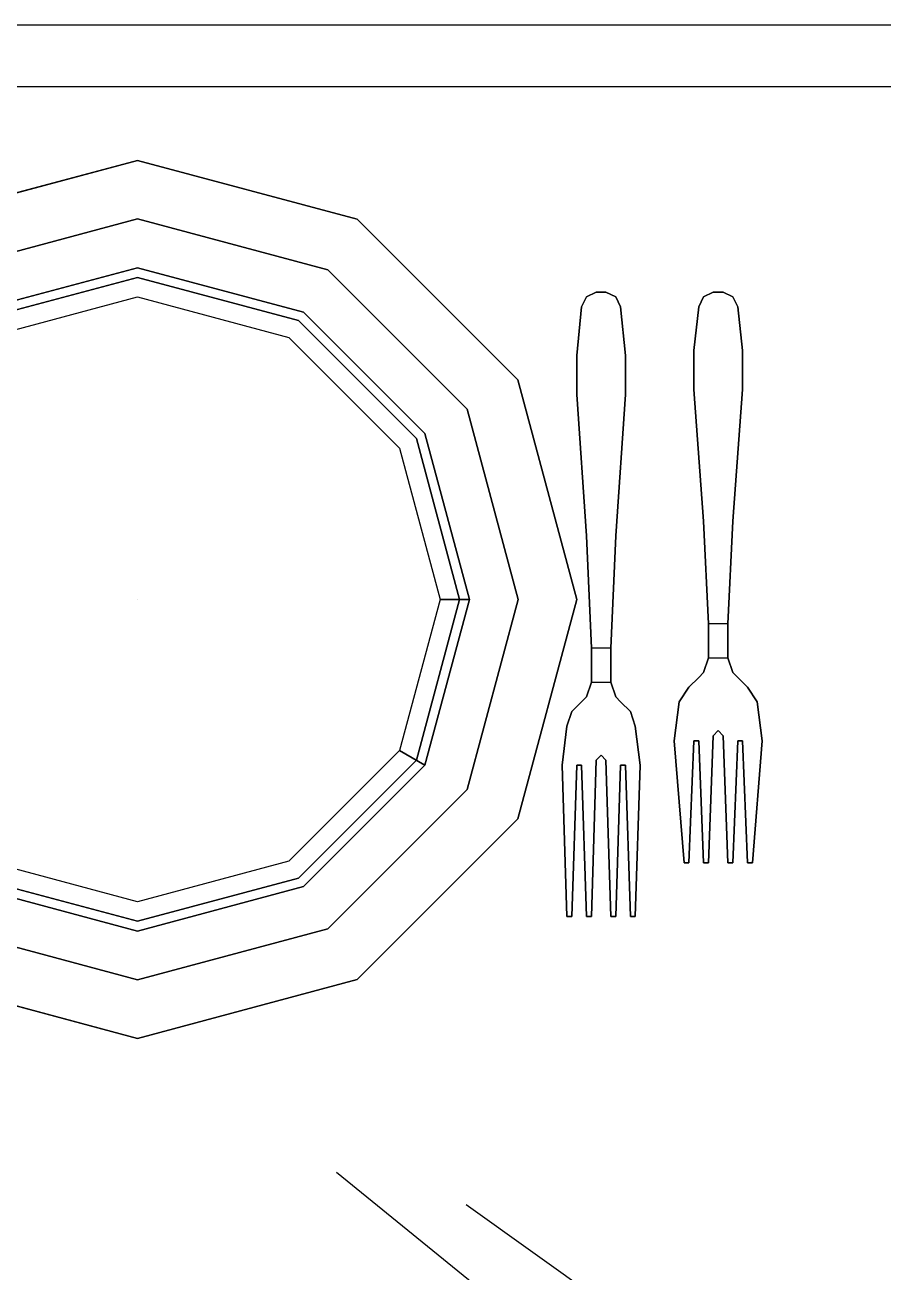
# Model space of a CAD drawing. Header units: inches. Extents: x 38074 to 101214, y 18833 to 57379.
# Drawn here: x 98857.2 to 99127.9, y 36639.1 to 37032.6 of the extents above; entities that cross this region are included whole.
import ezdxf

# ---------------------------------------------------------------- set-up
doc = ezdxf.new("R2010")
doc.units = ezdxf.units.IN

# ---------------------------------------------------------------- blocks, each defined once
blk = doc.blocks.new('A$C403C54AD')
for p, q in [((0.83575, 1.55195, -0.0006), (1.99923, 1.55195, -0.0006)), ((0.83575, 1.53256, -0.0006), (1.99923, 1.53256, -0.0006)), ((1.92199, 1.33837, -0.03581), (1.91891, 1.34298, -0.03534)), ((1.92199, 1.33837, -0.03888), (1.91891, 1.34298, -0.03842)), ((1.88351, 1.33067, -0.03581), (1.88197, 1.33529, -0.03534)), ((1.88351, 1.33067, -0.03888), (1.88197, 1.33529, -0.03842)), ((1.78922, 1.18993, 0.03663), (1.95298, 1.05694, 0.03663)), ((1.83016, 1.1797, 0.03663), (1.90181, 1.12855, 0.03663))]:
    blk.add_line(p, q)
at = {"linetype": 'ByBlock'}
for points, invisible_edges in [([(1.72651, 1.50922, -0.02349), (1.72651, 1.49075, -0.02349), (1.66648, 1.47466, -0.02349), (1.65725, 1.49066, -0.02349)], 5), ([(1.72651, 1.47535, -0.03734), (1.72651, 1.50922, -0.02811), (1.65725, 1.49066, -0.02811), (1.67418, 1.46133, -0.03734)], 5), ([(1.79578, 1.49066, -0.02349), (1.78654, 1.47466, -0.02349), (1.72651, 1.49075, -0.02349), (1.72651, 1.50922, -0.02349)], 5), ([(1.77884, 1.46133, -0.03734), (1.79578, 1.49066, -0.02811), (1.72651, 1.50922, -0.02811), (1.72651, 1.47535, -0.03734)], 5), ([(1.72651, 1.49075, -0.02349), (1.72651, 1.47228, -0.02965), (1.67572, 1.45867, -0.02965), (1.66648, 1.47466, -0.02349)], 5), ([(1.78654, 1.47466, -0.02349), (1.7773, 1.45867, -0.02965), (1.72651, 1.47228, -0.02965), (1.72651, 1.49075, -0.02349)], 5), ([(1.81715, 1.42302, -0.03734), (1.84648, 1.43995, -0.02811), (1.79578, 1.49066, -0.02811), (1.77884, 1.46133, -0.03734)], 5), ([(1.84648, 1.43995, -0.02349), (1.83048, 1.43072, -0.02349), (1.78654, 1.47466, -0.02349), (1.79578, 1.49066, -0.02349)], 5), ([(1.72651, 1.46612, -0.04658), (1.72651, 1.47535, -0.03734), (1.67418, 1.46133, -0.03734), (1.6788, 1.45333, -0.04658)], 5), ([(1.72651, 1.47228, -0.02965), (1.72651, 1.37069, -0.02965), (1.72651, 1.37069, -0.02965), (1.67572, 1.45867, -0.02965)], 5), ([(1.77423, 1.45333, -0.04658), (1.77884, 1.46133, -0.03734), (1.72651, 1.47535, -0.03734), (1.72651, 1.46612, -0.04658)], 5), ([(1.7773, 1.45867, -0.02965), (1.72651, 1.37069, -0.02965), (1.72651, 1.37069, -0.02965), (1.72651, 1.47228, -0.02965)], 5), ([(1.83048, 1.43072, -0.02349), (1.81449, 1.42148, -0.02965), (1.7773, 1.45867, -0.02965), (1.78654, 1.47466, -0.02349)], 5), ([(1.80916, 1.4184, -0.04658), (1.81715, 1.42302, -0.03734), (1.77884, 1.46133, -0.03734), (1.77423, 1.45333, -0.04658)], 5), ([(1.67572, 1.45867, -0.02965), (1.72651, 1.37069, -0.02965), (1.72651, 1.37069, -0.02965), (1.63853, 1.42148, -0.02965)], 5), ([(1.81449, 1.42148, -0.02965), (1.72651, 1.37069, -0.02965), (1.72651, 1.37069, -0.02965), (1.7773, 1.45867, -0.02965)], 5), ([(1.83118, 1.37069, -0.03734), (1.86504, 1.37069, -0.02811), (1.84648, 1.43995, -0.02811), (1.81715, 1.42302, -0.03734)], 5), ([(1.86504, 1.37069, -0.02349), (1.84657, 1.37069, -0.02349), (1.83048, 1.43072, -0.02349), (1.84648, 1.43995, -0.02349)], 5), ([(1.84657, 1.37069, -0.02349), (1.8281, 1.37069, -0.02965), (1.81449, 1.42148, -0.02965), (1.83048, 1.43072, -0.02349)], 5), ([(1.63853, 1.42148, -0.02965), (1.72651, 1.37069, -0.02965), (1.72651, 1.37069, -0.02965), (1.62492, 1.37069, -0.02965)], 5), ([(1.8281, 1.37069, -0.02965), (1.72651, 1.37069, -0.02965), (1.72651, 1.37069, -0.02965), (1.81449, 1.42148, -0.02965)], 5), ([(1.82194, 1.37069, -0.04658), (1.83118, 1.37069, -0.03734), (1.81715, 1.42302, -0.03734), (1.80916, 1.4184, -0.04658)], 4), ([(1.62492, 1.37069, -0.02965), (1.72651, 1.37069, -0.02965), (1.72651, 1.37069, -0.02965), (1.63853, 1.3199, -0.02965)], 5), ([(1.63853, 1.3199, -0.02965), (1.72651, 1.37069, -0.02965), (1.72651, 1.37069, -0.02965), (1.67572, 1.28271, -0.02965)], 5), ([(1.67572, 1.28271, -0.02965), (1.72651, 1.37069, -0.02965), (1.72651, 1.37069, -0.02965), (1.72651, 1.2691, -0.02965)], 5), ([(1.72651, 1.2691, -0.02965), (1.72651, 1.37069, -0.02965), (1.72651, 1.37069, -0.02965), (1.7773, 1.28271, -0.02965)], 5), ([(1.81449, 1.3199, -0.02965), (1.72651, 1.37069, -0.02965), (1.72651, 1.37069, -0.02965), (1.8281, 1.37069, -0.02965)], 5), ([(1.7773, 1.28271, -0.02965), (1.72651, 1.37069, -0.02965), (1.72651, 1.37069, -0.02965), (1.81449, 1.3199, -0.02965)], 5), ([(1.83048, 1.31066, -0.02349), (1.81449, 1.3199, -0.02965), (1.8281, 1.37069, -0.02965), (1.84657, 1.37069, -0.02349)], 5), ([(1.81715, 1.31836, -0.03734), (1.84648, 1.30143, -0.02811), (1.86504, 1.37069, -0.02811), (1.83118, 1.37069, -0.03734)], 5), ([(1.84648, 1.30143, -0.02349), (1.83048, 1.31066, -0.02349), (1.84657, 1.37069, -0.02349), (1.86504, 1.37069, -0.02349)], 5), ([(1.77423, 1.28804, -0.04658), (1.77884, 1.28005, -0.03734), (1.81715, 1.31836, -0.03734), (1.80916, 1.32297, -0.04658)], 1), ([(1.78654, 1.26672, -0.02349), (1.7773, 1.28271, -0.02965), (1.81449, 1.3199, -0.02965), (1.83048, 1.31066, -0.02349)], 5), ([(1.77884, 1.28005, -0.03734), (1.79578, 1.25072, -0.02811), (1.84648, 1.30143, -0.02811), (1.81715, 1.31836, -0.03734)], 5), ([(1.79578, 1.25072, -0.02349), (1.78654, 1.26672, -0.02349), (1.83048, 1.31066, -0.02349), (1.84648, 1.30143, -0.02349)], 5), ([(1.6788, 1.28804, -0.04658), (1.67418, 1.28005, -0.03734), (1.72651, 1.26602, -0.03734), (1.72651, 1.27526, -0.04658)], 5), ([(1.72651, 1.27526, -0.04658), (1.72651, 1.26602, -0.03734), (1.77884, 1.28005, -0.03734), (1.77423, 1.28804, -0.04658)], 5), ([(1.67418, 1.28005, -0.03734), (1.65725, 1.25072, -0.02811), (1.72651, 1.23216, -0.02811), (1.72651, 1.26602, -0.03734)], 5), ([(1.66648, 1.26672, -0.02349), (1.67572, 1.28271, -0.02965), (1.72651, 1.2691, -0.02965), (1.72651, 1.25063, -0.02349)], 5), ([(1.72651, 1.25063, -0.02349), (1.72651, 1.2691, -0.02965), (1.7773, 1.28271, -0.02965), (1.78654, 1.26672, -0.02349)], 5), ([(1.72651, 1.26602, -0.03734), (1.72651, 1.23216, -0.02811), (1.79578, 1.25072, -0.02811), (1.77884, 1.28005, -0.03734)], 5), ([(1.65725, 1.25072, -0.02349), (1.66648, 1.26672, -0.02349), (1.72651, 1.25063, -0.02349), (1.72651, 1.23216, -0.02349)], 5), ([(1.72651, 1.23216, -0.02349), (1.72651, 1.25063, -0.02349), (1.78654, 1.26672, -0.02349), (1.79578, 1.25072, -0.02349)], 5)]:
    blk.add_3dface(points, dxfattribs=dict(at, invisible_edges=invisible_edges))
for points in [[(1.72651, 1.50922, -0.02811), (1.72651, 1.50922, -0.02349), (1.65725, 1.49066, -0.02349), (1.65725, 1.49066, -0.02811)], [(1.79578, 1.49066, -0.02811), (1.79578, 1.49066, -0.02349), (1.72651, 1.50922, -0.02349), (1.72651, 1.50922, -0.02811)], [(1.84648, 1.43995, -0.02811), (1.84648, 1.43995, -0.02349), (1.79578, 1.49066, -0.02349), (1.79578, 1.49066, -0.02811)], [(1.86504, 1.37069, -0.02811), (1.86504, 1.37069, -0.02349), (1.84648, 1.43995, -0.02349), (1.84648, 1.43995, -0.02811)], [(1.80916, 1.32297, -0.04658), (1.81715, 1.31836, -0.03734), (1.83118, 1.37069, -0.03734), (1.82194, 1.37069, -0.04658)], [(1.84648, 1.30143, -0.02811), (1.84648, 1.30143, -0.02349), (1.86504, 1.37069, -0.02349), (1.86504, 1.37069, -0.02811)], [(1.79578, 1.25072, -0.02811), (1.79578, 1.25072, -0.02349), (1.84648, 1.30143, -0.02349), (1.84648, 1.30143, -0.02811)], [(1.65725, 1.25072, -0.02811), (1.65725, 1.25072, -0.02349), (1.72651, 1.23216, -0.02349), (1.72651, 1.23216, -0.02811)], [(1.72651, 1.23216, -0.02811), (1.72651, 1.23216, -0.02349), (1.79578, 1.25072, -0.02349), (1.79578, 1.25072, -0.02811)]]:
    blk.add_3dface(points, dxfattribs=at)
for points, invisible_edges in [([(1.86812, 1.46612, -0.03397), (1.87735, 1.46612, -0.03397), (1.87889, 1.46304, -0.03421), (1.86658, 1.46304, -0.03421)], 5), ([(1.86812, 1.46612, -0.0386), (1.87735, 1.46612, -0.0386), (1.87889, 1.46304, -0.03884), (1.86658, 1.46304, -0.03884)], 5), ([(1.87427, 1.46766, -0.03413), (1.8712, 1.46766, -0.03413), (1.86812, 1.46612, -0.03397), (1.87735, 1.46612, -0.03397)], 4), ([(1.87427, 1.46766, -0.03827), (1.8712, 1.46766, -0.03827), (1.86812, 1.46612, -0.0386), (1.87735, 1.46612, -0.0386)], 4), ([(1.90506, 1.46612, -0.03397), (1.91429, 1.46612, -0.03397), (1.91583, 1.46304, -0.03421), (1.90352, 1.46304, -0.03421)], 5), ([(1.90506, 1.46612, -0.0386), (1.91429, 1.46612, -0.0386), (1.91583, 1.46304, -0.03884), (1.90352, 1.46304, -0.03884)], 5), ([(1.91121, 1.46766, -0.03413), (1.90814, 1.46766, -0.03413), (1.90506, 1.46612, -0.03397), (1.91429, 1.46612, -0.03397)], 4), ([(1.91121, 1.46766, -0.03827), (1.90814, 1.46766, -0.03827), (1.90506, 1.46612, -0.0386), (1.91429, 1.46612, -0.0386)], 4), ([(1.87889, 1.46304, -0.03421), (1.86658, 1.46304, -0.03421), (1.86504, 1.44765, -0.03425), (1.88043, 1.44765, -0.03425)], 5), ([(1.87889, 1.46304, -0.03884), (1.86658, 1.46304, -0.03884), (1.86504, 1.44765, -0.03888), (1.88043, 1.44765, -0.03888)], 5), ([(1.91583, 1.46304, -0.03421), (1.90352, 1.46304, -0.03421), (1.90198, 1.44919, -0.03425), (1.91737, 1.44919, -0.03425)], 5), ([(1.91583, 1.46304, -0.03884), (1.90352, 1.46304, -0.03884), (1.90198, 1.44919, -0.03888), (1.91737, 1.44919, -0.03888)], 5), ([(1.90198, 1.44919, -0.03425), (1.91737, 1.44919, -0.03425), (1.91737, 1.43687, -0.03392), (1.90198, 1.43687, -0.03392)], 5), ([(1.90198, 1.44919, -0.03888), (1.91737, 1.44919, -0.03888), (1.91737, 1.43687, -0.03855), (1.90198, 1.43687, -0.03855)], 5), ([(1.86504, 1.44765, -0.03425), (1.88043, 1.44765, -0.03425), (1.88043, 1.43534, -0.03392), (1.86504, 1.43534, -0.03392)], 5), ([(1.86504, 1.44765, -0.03888), (1.88043, 1.44765, -0.03888), (1.88043, 1.43534, -0.03855), (1.86504, 1.43534, -0.03855)], 5), ([(1.91737, 1.43687, -0.03392), (1.90198, 1.43687, -0.03392), (1.90506, 1.39532, -0.03153), (1.91429, 1.39532, -0.03153)], 5), ([(1.91737, 1.43687, -0.03855), (1.90198, 1.43687, -0.03855), (1.90506, 1.39532, -0.03461), (1.91429, 1.39532, -0.03461)], 5), ([(1.90198, 1.43687, -0.03855), (1.90198, 1.43687, -0.03392), (1.90506, 1.39532, -0.03153), (1.90506, 1.39532, -0.03461)], 4), ([(1.91429, 1.39532, -0.03461), (1.91429, 1.39532, -0.03153), (1.91737, 1.43687, -0.03392), (1.91737, 1.43687, -0.03855)], 1), ([(1.88043, 1.43534, -0.03392), (1.86504, 1.43534, -0.03392), (1.86812, 1.3907, -0.03153), (1.87735, 1.3907, -0.03153)], 5), ([(1.88043, 1.43534, -0.03855), (1.86504, 1.43534, -0.03855), (1.86812, 1.3907, -0.03461), (1.87735, 1.3907, -0.03461)], 5), ([(1.86504, 1.43534, -0.03855), (1.86504, 1.43534, -0.03392), (1.86812, 1.3907, -0.03153), (1.86812, 1.3907, -0.03461)], 4), ([(1.87735, 1.3907, -0.03461), (1.87735, 1.3907, -0.03153), (1.88043, 1.43534, -0.03392), (1.88043, 1.43534, -0.03855)], 1), ([(1.90506, 1.39532, -0.03153), (1.91429, 1.39532, -0.03153), (1.91275, 1.36299, -0.02863), (1.9066, 1.36299, -0.02863)], 1), ([(1.90506, 1.39532, -0.03153), (1.90506, 1.39532, -0.03461), (1.9066, 1.36299, -0.03122), (1.9066, 1.36299, -0.02863)], 5), ([(1.90506, 1.39532, -0.03461), (1.91429, 1.39532, -0.03461), (1.91275, 1.36299, -0.03122), (1.9066, 1.36299, -0.03122)], 1), ([(1.91275, 1.36299, -0.02863), (1.91275, 1.36299, -0.03122), (1.91429, 1.39532, -0.03461), (1.91429, 1.39532, -0.03153)], 5), ([(1.86812, 1.3907, -0.03153), (1.87735, 1.3907, -0.03153), (1.87581, 1.3553, -0.02863), (1.86966, 1.3553, -0.02863)], 1), ([(1.86812, 1.3907, -0.03153), (1.86812, 1.3907, -0.03461), (1.86966, 1.3553, -0.03122), (1.86966, 1.3553, -0.02863)], 5), ([(1.86812, 1.3907, -0.03461), (1.87735, 1.3907, -0.03461), (1.87581, 1.3553, -0.03122), (1.86966, 1.3553, -0.03122)], 1), ([(1.87581, 1.3553, -0.02863), (1.87581, 1.3553, -0.03122), (1.87735, 1.3907, -0.03461), (1.87735, 1.3907, -0.03153)], 5), ([(1.9066, 1.36299, -0.03122), (1.9066, 1.36299, -0.02863), (1.9066, 1.35222, -0.03071), (1.9066, 1.35222, -0.0333)], 5), ([(1.91275, 1.35222, -0.0333), (1.91275, 1.35222, -0.03071), (1.91275, 1.36299, -0.02863), (1.91275, 1.36299, -0.03122)], 5), ([(1.86966, 1.3553, -0.03122), (1.86966, 1.3553, -0.02863), (1.86966, 1.34452, -0.03071), (1.86966, 1.34452, -0.0333)], 5), ([(1.87581, 1.34452, -0.0333), (1.87581, 1.34452, -0.03071), (1.87581, 1.3553, -0.02863), (1.87581, 1.3553, -0.03122)], 5), ([(1.9066, 1.35222, -0.03071), (1.91275, 1.35222, -0.03071), (1.91429, 1.3476, -0.03306), (1.90506, 1.3476, -0.03306)], 4), ([(1.9066, 1.35222, -0.0333), (1.91275, 1.35222, -0.0333), (1.91429, 1.3476, -0.03584), (1.90506, 1.3476, -0.03584)], 4), ([(1.9066, 1.35222, -0.03071), (1.9066, 1.35222, -0.0333), (1.90506, 1.3476, -0.03584), (1.90506, 1.3476, -0.03306)], 5), ([(1.91275, 1.35222, -0.0333), (1.91275, 1.35222, -0.03071), (1.91429, 1.3476, -0.03306), (1.91429, 1.3476, -0.03584)], 5), ([(1.91583, 1.34606, -0.03718), (1.90352, 1.34606, -0.03718), (1.90044, 1.34298, -0.03842), (1.91891, 1.34298, -0.03842)], 5), ([(1.91583, 1.34606, -0.0341), (1.90352, 1.34606, -0.0341), (1.90044, 1.34298, -0.03534), (1.91891, 1.34298, -0.03534)], 5), ([(1.91429, 1.3476, -0.03306), (1.90506, 1.3476, -0.03306), (1.90352, 1.34606, -0.0341), (1.91583, 1.34606, -0.0341)], 5), ([(1.91429, 1.3476, -0.03584), (1.90506, 1.3476, -0.03584), (1.90352, 1.34606, -0.03718), (1.91583, 1.34606, -0.03718)], 5), ([(1.90506, 1.3476, -0.03584), (1.90506, 1.3476, -0.03306), (1.90352, 1.34606, -0.0341), (1.90352, 1.34606, -0.03718)], 1), ([(1.91429, 1.3476, -0.03306), (1.91429, 1.3476, -0.03584), (1.91583, 1.34606, -0.03718), (1.91583, 1.34606, -0.0341)], 1), ([(1.86966, 1.34452, -0.03071), (1.87581, 1.34452, -0.03071), (1.87735, 1.33991, -0.03306), (1.86812, 1.33991, -0.03306)], 4), ([(1.86966, 1.34452, -0.03071), (1.86966, 1.34452, -0.0333), (1.86812, 1.33991, -0.03584), (1.86812, 1.33991, -0.03306)], 5), ([(1.86966, 1.34452, -0.0333), (1.87581, 1.34452, -0.0333), (1.87735, 1.33991, -0.03584), (1.86812, 1.33991, -0.03584)], 4), ([(1.87581, 1.34452, -0.0333), (1.87581, 1.34452, -0.03071), (1.87735, 1.33991, -0.03306), (1.87735, 1.33991, -0.03584)], 5), ([(1.90044, 1.34298, -0.03534), (1.91891, 1.34298, -0.03534), (1.92199, 1.33837, -0.03581), (1.89736, 1.33837, -0.03581)], 5), ([(1.90044, 1.34298, -0.03842), (1.91891, 1.34298, -0.03842), (1.92199, 1.33837, -0.03888), (1.89736, 1.33837, -0.03888)], 5), ([(1.90044, 1.34298, -0.03842), (1.90044, 1.34298, -0.03534), (1.89736, 1.33837, -0.03581), (1.89736, 1.33837, -0.03888)], 4), ([(1.91891, 1.34298, -0.03534), (1.91891, 1.34298, -0.03842), (1.92199, 1.33837, -0.03888), (1.92199, 1.33837, -0.03581)], 4), ([(1.87889, 1.33837, -0.03718), (1.86658, 1.33837, -0.03718), (1.8635, 1.33529, -0.03842), (1.88197, 1.33529, -0.03842)], 5), ([(1.87889, 1.33837, -0.0341), (1.86658, 1.33837, -0.0341), (1.8635, 1.33529, -0.03534), (1.88197, 1.33529, -0.03534)], 5), ([(1.87735, 1.33991, -0.03306), (1.86812, 1.33991, -0.03306), (1.86658, 1.33837, -0.0341), (1.87889, 1.33837, -0.0341)], 5), ([(1.87735, 1.33991, -0.03584), (1.86812, 1.33991, -0.03584), (1.86658, 1.33837, -0.03718), (1.87889, 1.33837, -0.03718)], 5), ([(1.86812, 1.33991, -0.03584), (1.86812, 1.33991, -0.03306), (1.86658, 1.33837, -0.0341), (1.86658, 1.33837, -0.03718)], 1), ([(1.87735, 1.33991, -0.03306), (1.87735, 1.33991, -0.03584), (1.87889, 1.33837, -0.03718), (1.87889, 1.33837, -0.0341)], 1), ([(1.89736, 1.33837, -0.03581), (1.90352, 1.32605, -0.03521), (1.90198, 1.32605, -0.03521), (1.89582, 1.32605, -0.03521)], 5), ([(1.89736, 1.33837, -0.03888), (1.90352, 1.32605, -0.03829), (1.90198, 1.32605, -0.03829), (1.89582, 1.32605, -0.03829)], 5), ([(1.89736, 1.33837, -0.03581), (1.89736, 1.33837, -0.03888), (1.89582, 1.32605, -0.03829), (1.89582, 1.32605, -0.03521)], 1), ([(1.89736, 1.33837, -0.03581), (1.90968, 1.32925, -0.0356), (1.90814, 1.32759, -0.03545), (1.90352, 1.32605, -0.03521)], 13), ([(1.89736, 1.33837, -0.03581), (1.90968, 1.32925, -0.0356), (1.92199, 1.33837, -0.03581), (1.89736, 1.33837, -0.03581)], 7), ([(1.89736, 1.33837, -0.03888), (1.90968, 1.32925, -0.03868), (1.90814, 1.32759, -0.03853), (1.90352, 1.32605, -0.03829)], 13), ([(1.89736, 1.33837, -0.03888), (1.90968, 1.32925, -0.03868), (1.92199, 1.33837, -0.03888), (1.89736, 1.33837, -0.03888)], 7), ([(1.92199, 1.33837, -0.03581), (1.90968, 1.32925, -0.0356), (1.91121, 1.32759, -0.03545), (1.91583, 1.32605, -0.03521)], 13), ([(1.92199, 1.33837, -0.03888), (1.90968, 1.32925, -0.03868), (1.91121, 1.32759, -0.03853), (1.91583, 1.32605, -0.03829)], 13), ([(1.92199, 1.33837, -0.03581), (1.91583, 1.32605, -0.03521), (1.91737, 1.32605, -0.03521), (1.92353, 1.32605, -0.03521)], 5), ([(1.92199, 1.33837, -0.03888), (1.91583, 1.32605, -0.03829), (1.91737, 1.32605, -0.03829), (1.92353, 1.32605, -0.03829)], 5), ([(1.92199, 1.33837, -0.03888), (1.92199, 1.33837, -0.03581), (1.92353, 1.32605, -0.03521), (1.92353, 1.32605, -0.03829)], 1), ([(1.8635, 1.33529, -0.03534), (1.88197, 1.33529, -0.03534), (1.88351, 1.33067, -0.03581), (1.86196, 1.33067, -0.03581)], 5), ([(1.8635, 1.33529, -0.03842), (1.88197, 1.33529, -0.03842), (1.88351, 1.33067, -0.03888), (1.86196, 1.33067, -0.03888)], 5), ([(1.8635, 1.33529, -0.03842), (1.8635, 1.33529, -0.03534), (1.86196, 1.33067, -0.03581), (1.86196, 1.33067, -0.03888)], 4), ([(1.88197, 1.33529, -0.03534), (1.88197, 1.33529, -0.03842), (1.88351, 1.33067, -0.03888), (1.88351, 1.33067, -0.03581)], 4), ([(1.86196, 1.33067, -0.03581), (1.86658, 1.31836, -0.03521), (1.86504, 1.31836, -0.03521), (1.86042, 1.31836, -0.03521)], 5), ([(1.86196, 1.33067, -0.03888), (1.86658, 1.31836, -0.03829), (1.86504, 1.31836, -0.03829), (1.86042, 1.31836, -0.03829)], 5), ([(1.86196, 1.33067, -0.03581), (1.86196, 1.33067, -0.03888), (1.86042, 1.31836, -0.03829), (1.86042, 1.31836, -0.03521)], 1), ([(1.86196, 1.33067, -0.03581), (1.87273, 1.32156, -0.0356), (1.8712, 1.3199, -0.03545), (1.86658, 1.31836, -0.03521)], 13), ([(1.86196, 1.33067, -0.03581), (1.87273, 1.32156, -0.0356), (1.88351, 1.33067, -0.03581), (1.86196, 1.33067, -0.03581)], 7), ([(1.86196, 1.33067, -0.03888), (1.87273, 1.32156, -0.03868), (1.88351, 1.33067, -0.03888), (1.86196, 1.33067, -0.03888)], 7), ([(1.86196, 1.33067, -0.03888), (1.87273, 1.32156, -0.03868), (1.8712, 1.3199, -0.03853), (1.86658, 1.31836, -0.03829)], 13), ([(1.88351, 1.33067, -0.03581), (1.87273, 1.32156, -0.0356), (1.87427, 1.3199, -0.03545), (1.87889, 1.31836, -0.03521)], 13), ([(1.88351, 1.33067, -0.03888), (1.87273, 1.32156, -0.03868), (1.87427, 1.3199, -0.03853), (1.87889, 1.31836, -0.03829)], 13), ([(1.88351, 1.33067, -0.03581), (1.87889, 1.31836, -0.03521), (1.88043, 1.31836, -0.03521), (1.88505, 1.31836, -0.03521)], 5), ([(1.88351, 1.33067, -0.03888), (1.87889, 1.31836, -0.03829), (1.88043, 1.31836, -0.03829), (1.88505, 1.31836, -0.03829)], 5), ([(1.88351, 1.33067, -0.03888), (1.88351, 1.33067, -0.03581), (1.88505, 1.31836, -0.03521), (1.88505, 1.31836, -0.03829)], 1), ([(1.90352, 1.32605, -0.03521), (1.90814, 1.32759, -0.03545), (1.9066, 1.28757, -0.02811), (1.90506, 1.28757, -0.02811)], 1), ([(1.90352, 1.32605, -0.03829), (1.90814, 1.32759, -0.03853), (1.9066, 1.28757, -0.03119), (1.90506, 1.28757, -0.03119)], 1), ([(1.91121, 1.32759, -0.03545), (1.91583, 1.32605, -0.03521), (1.91429, 1.28757, -0.02811), (1.91275, 1.28757, -0.02811)], 1), ([(1.91121, 1.32759, -0.03853), (1.91583, 1.32605, -0.03829), (1.91429, 1.28757, -0.03119), (1.91275, 1.28757, -0.03119)], 1), ([(1.90198, 1.32605, -0.03521), (1.89582, 1.32605, -0.03521), (1.8989, 1.28757, -0.02811), (1.90044, 1.28757, -0.02811)], 1), ([(1.90198, 1.32605, -0.03829), (1.89582, 1.32605, -0.03829), (1.8989, 1.28757, -0.03119), (1.90044, 1.28757, -0.03119)], 1), ([(1.91737, 1.32605, -0.03521), (1.92353, 1.32605, -0.03521), (1.92045, 1.28757, -0.02811), (1.91891, 1.28757, -0.02811)], 1), ([(1.91737, 1.32605, -0.03829), (1.92353, 1.32605, -0.03829), (1.92045, 1.28757, -0.03119), (1.91891, 1.28757, -0.03119)], 1), ([(1.86504, 1.31836, -0.03521), (1.86042, 1.31836, -0.03521), (1.86196, 1.27064, -0.02811), (1.8635, 1.27064, -0.02811)], 1), ([(1.86504, 1.31836, -0.03829), (1.86042, 1.31836, -0.03829), (1.86196, 1.27064, -0.03119), (1.8635, 1.27064, -0.03119)], 1), ([(1.86658, 1.31836, -0.03521), (1.8712, 1.3199, -0.03545), (1.86966, 1.27064, -0.02811), (1.86812, 1.27064, -0.02811)], 1), ([(1.86658, 1.31836, -0.03829), (1.8712, 1.3199, -0.03853), (1.86966, 1.27064, -0.03119), (1.86812, 1.27064, -0.03119)], 1), ([(1.87427, 1.3199, -0.03545), (1.87889, 1.31836, -0.03521), (1.87735, 1.27064, -0.02811), (1.87581, 1.27064, -0.02811)], 1), ([(1.87427, 1.3199, -0.03853), (1.87889, 1.31836, -0.03829), (1.87735, 1.27064, -0.03119), (1.87581, 1.27064, -0.03119)], 1), ([(1.88043, 1.31836, -0.03521), (1.88505, 1.31836, -0.03521), (1.88351, 1.27064, -0.02811), (1.88197, 1.27064, -0.02811)], 1), ([(1.88043, 1.31836, -0.03829), (1.88505, 1.31836, -0.03829), (1.88351, 1.27064, -0.03119), (1.88197, 1.27064, -0.03119)], 1)]:
    blk.add_3dface(points, dxfattribs=dict(invisible_edges=invisible_edges))
for points in [[(1.86812, 1.46612, -0.03397), (1.86812, 1.46612, -0.0386), (1.86658, 1.46304, -0.03884), (1.86658, 1.46304, -0.03421)], [(1.8712, 1.46766, -0.03827), (1.8712, 1.46766, -0.03413), (1.86812, 1.46612, -0.03397), (1.86812, 1.46612, -0.0386)], [(1.87427, 1.46766, -0.03413), (1.87427, 1.46766, -0.03827), (1.8712, 1.46766, -0.03827), (1.8712, 1.46766, -0.03413)], [(1.87735, 1.46612, -0.0386), (1.87735, 1.46612, -0.03397), (1.87427, 1.46766, -0.03413), (1.87427, 1.46766, -0.03827)], [(1.87889, 1.46304, -0.03421), (1.87889, 1.46304, -0.03884), (1.87735, 1.46612, -0.0386), (1.87735, 1.46612, -0.03397)], [(1.90506, 1.46612, -0.03397), (1.90506, 1.46612, -0.0386), (1.90352, 1.46304, -0.03884), (1.90352, 1.46304, -0.03421)], [(1.90814, 1.46766, -0.03827), (1.90814, 1.46766, -0.03413), (1.90506, 1.46612, -0.03397), (1.90506, 1.46612, -0.0386)], [(1.91121, 1.46766, -0.03413), (1.91121, 1.46766, -0.03827), (1.90814, 1.46766, -0.03827), (1.90814, 1.46766, -0.03413)], [(1.91429, 1.46612, -0.0386), (1.91429, 1.46612, -0.03397), (1.91121, 1.46766, -0.03413), (1.91121, 1.46766, -0.03827)], [(1.91583, 1.46304, -0.03421), (1.91583, 1.46304, -0.03884), (1.91429, 1.46612, -0.0386), (1.91429, 1.46612, -0.03397)], [(1.86658, 1.46304, -0.03884), (1.86658, 1.46304, -0.03421), (1.86504, 1.44765, -0.03425), (1.86504, 1.44765, -0.03888)], [(1.88043, 1.44765, -0.03888), (1.88043, 1.44765, -0.03425), (1.87889, 1.46304, -0.03421), (1.87889, 1.46304, -0.03884)], [(1.90352, 1.46304, -0.03884), (1.90352, 1.46304, -0.03421), (1.90198, 1.44919, -0.03425), (1.90198, 1.44919, -0.03888)], [(1.91737, 1.44919, -0.03888), (1.91737, 1.44919, -0.03425), (1.91583, 1.46304, -0.03421), (1.91583, 1.46304, -0.03884)], [(1.90198, 1.44919, -0.03425), (1.90198, 1.44919, -0.03888), (1.90198, 1.43687, -0.03855), (1.90198, 1.43687, -0.03392)], [(1.91737, 1.43687, -0.03392), (1.91737, 1.43687, -0.03855), (1.91737, 1.44919, -0.03888), (1.91737, 1.44919, -0.03425)], [(1.86504, 1.44765, -0.03425), (1.86504, 1.44765, -0.03888), (1.86504, 1.43534, -0.03855), (1.86504, 1.43534, -0.03392)], [(1.88043, 1.43534, -0.03392), (1.88043, 1.43534, -0.03855), (1.88043, 1.44765, -0.03888), (1.88043, 1.44765, -0.03425)], [(1.91275, 1.36299, -0.02863), (1.9066, 1.36299, -0.02863), (1.9066, 1.35222, -0.03071), (1.91275, 1.35222, -0.03071)], [(1.91275, 1.36299, -0.03122), (1.9066, 1.36299, -0.03122), (1.9066, 1.35222, -0.0333), (1.91275, 1.35222, -0.0333)], [(1.87581, 1.3553, -0.02863), (1.86966, 1.3553, -0.02863), (1.86966, 1.34452, -0.03071), (1.87581, 1.34452, -0.03071)], [(1.87581, 1.3553, -0.03122), (1.86966, 1.3553, -0.03122), (1.86966, 1.34452, -0.0333), (1.87581, 1.34452, -0.0333)], [(1.90352, 1.34606, -0.0341), (1.90352, 1.34606, -0.03718), (1.90044, 1.34298, -0.03842), (1.90044, 1.34298, -0.03534)], [(1.91583, 1.34606, -0.03718), (1.91583, 1.34606, -0.0341), (1.91891, 1.34298, -0.03534), (1.91891, 1.34298, -0.03842)], [(1.86658, 1.33837, -0.0341), (1.86658, 1.33837, -0.03718), (1.8635, 1.33529, -0.03842), (1.8635, 1.33529, -0.03534)], [(1.87889, 1.33837, -0.03718), (1.87889, 1.33837, -0.0341), (1.88197, 1.33529, -0.03534), (1.88197, 1.33529, -0.03842)], [(1.9066, 1.28757, -0.03119), (1.9066, 1.28757, -0.02811), (1.90814, 1.32759, -0.03545), (1.90814, 1.32759, -0.03853)], [(1.90968, 1.32925, -0.03868), (1.90968, 1.32925, -0.0356), (1.90814, 1.32759, -0.03545), (1.90814, 1.32759, -0.03853)], [(1.91121, 1.32759, -0.03545), (1.91121, 1.32759, -0.03853), (1.90968, 1.32925, -0.03868), (1.90968, 1.32925, -0.0356)], [(1.91121, 1.32759, -0.03853), (1.91121, 1.32759, -0.03545), (1.91275, 1.28757, -0.02811), (1.91275, 1.28757, -0.03119)], [(1.89582, 1.32605, -0.03829), (1.89582, 1.32605, -0.03521), (1.8989, 1.28757, -0.02811), (1.8989, 1.28757, -0.03119)], [(1.90044, 1.28757, -0.02811), (1.90044, 1.28757, -0.03119), (1.90198, 1.32605, -0.03829), (1.90198, 1.32605, -0.03521)], [(1.90352, 1.32605, -0.03829), (1.90352, 1.32605, -0.03521), (1.90198, 1.32605, -0.03521), (1.90198, 1.32605, -0.03829)], [(1.90352, 1.32605, -0.03829), (1.90352, 1.32605, -0.03521), (1.90506, 1.28757, -0.02811), (1.90506, 1.28757, -0.03119)], [(1.91429, 1.28757, -0.02811), (1.91429, 1.28757, -0.03119), (1.91583, 1.32605, -0.03829), (1.91583, 1.32605, -0.03521)], [(1.91737, 1.32605, -0.03521), (1.91737, 1.32605, -0.03829), (1.91583, 1.32605, -0.03829), (1.91583, 1.32605, -0.03521)], [(1.91737, 1.32605, -0.03521), (1.91737, 1.32605, -0.03829), (1.91891, 1.28757, -0.03119), (1.91891, 1.28757, -0.02811)], [(1.92045, 1.28757, -0.02811), (1.92045, 1.28757, -0.03119), (1.92353, 1.32605, -0.03829), (1.92353, 1.32605, -0.03521)], [(1.86042, 1.31836, -0.03829), (1.86042, 1.31836, -0.03521), (1.86196, 1.27064, -0.02811), (1.86196, 1.27064, -0.03119)], [(1.8635, 1.27064, -0.02811), (1.8635, 1.27064, -0.03119), (1.86504, 1.31836, -0.03829), (1.86504, 1.31836, -0.03521)], [(1.86658, 1.31836, -0.03829), (1.86658, 1.31836, -0.03521), (1.86504, 1.31836, -0.03521), (1.86504, 1.31836, -0.03829)], [(1.86658, 1.31836, -0.03829), (1.86658, 1.31836, -0.03521), (1.86812, 1.27064, -0.02811), (1.86812, 1.27064, -0.03119)], [(1.86966, 1.27064, -0.03119), (1.86966, 1.27064, -0.02811), (1.8712, 1.3199, -0.03545), (1.8712, 1.3199, -0.03853)], [(1.87273, 1.32156, -0.03868), (1.87273, 1.32156, -0.0356), (1.8712, 1.3199, -0.03545), (1.8712, 1.3199, -0.03853)], [(1.87427, 1.3199, -0.03545), (1.87427, 1.3199, -0.03853), (1.87273, 1.32156, -0.03868), (1.87273, 1.32156, -0.0356)], [(1.87427, 1.3199, -0.03853), (1.87427, 1.3199, -0.03545), (1.87581, 1.27064, -0.02811), (1.87581, 1.27064, -0.03119)], [(1.87735, 1.27064, -0.02811), (1.87735, 1.27064, -0.03119), (1.87889, 1.31836, -0.03829), (1.87889, 1.31836, -0.03521)], [(1.88043, 1.31836, -0.03521), (1.88043, 1.31836, -0.03829), (1.87889, 1.31836, -0.03829), (1.87889, 1.31836, -0.03521)], [(1.88043, 1.31836, -0.03521), (1.88043, 1.31836, -0.03829), (1.88197, 1.27064, -0.03119), (1.88197, 1.27064, -0.02811)], [(1.88351, 1.27064, -0.02811), (1.88351, 1.27064, -0.03119), (1.88505, 1.31836, -0.03829), (1.88505, 1.31836, -0.03521)], [(1.8989, 1.28757, -0.03119), (1.8989, 1.28757, -0.02811), (1.90044, 1.28757, -0.02811), (1.90044, 1.28757, -0.03119)], [(1.90506, 1.28757, -0.03119), (1.90506, 1.28757, -0.02811), (1.9066, 1.28757, -0.02811), (1.9066, 1.28757, -0.03119)], [(1.91275, 1.28757, -0.03119), (1.91275, 1.28757, -0.02811), (1.91429, 1.28757, -0.02811), (1.91429, 1.28757, -0.03119)], [(1.91891, 1.28757, -0.03119), (1.91891, 1.28757, -0.02811), (1.92045, 1.28757, -0.02811), (1.92045, 1.28757, -0.03119)], [(1.86196, 1.27064, -0.03119), (1.86196, 1.27064, -0.02811), (1.8635, 1.27064, -0.02811), (1.8635, 1.27064, -0.03119)], [(1.86812, 1.27064, -0.03119), (1.86812, 1.27064, -0.02811), (1.86966, 1.27064, -0.02811), (1.86966, 1.27064, -0.03119)], [(1.87581, 1.27064, -0.03119), (1.87581, 1.27064, -0.02811), (1.87735, 1.27064, -0.02811), (1.87735, 1.27064, -0.03119)], [(1.88197, 1.27064, -0.03119), (1.88197, 1.27064, -0.02811), (1.88351, 1.27064, -0.02811), (1.88351, 1.27064, -0.03119)]]:
    blk.add_3dface(points)

msp = doc.modelspace()

# ---------------------------------------------------------------- block references
at = {"xscale": 1000, "yscale": 1000, "zscale": 1000}
msp.add_blockref('A$C403C54AD', (97166.18, 35480.7, 0.6), dxfattribs=at)

doc.saveas('drawing.dxf')
